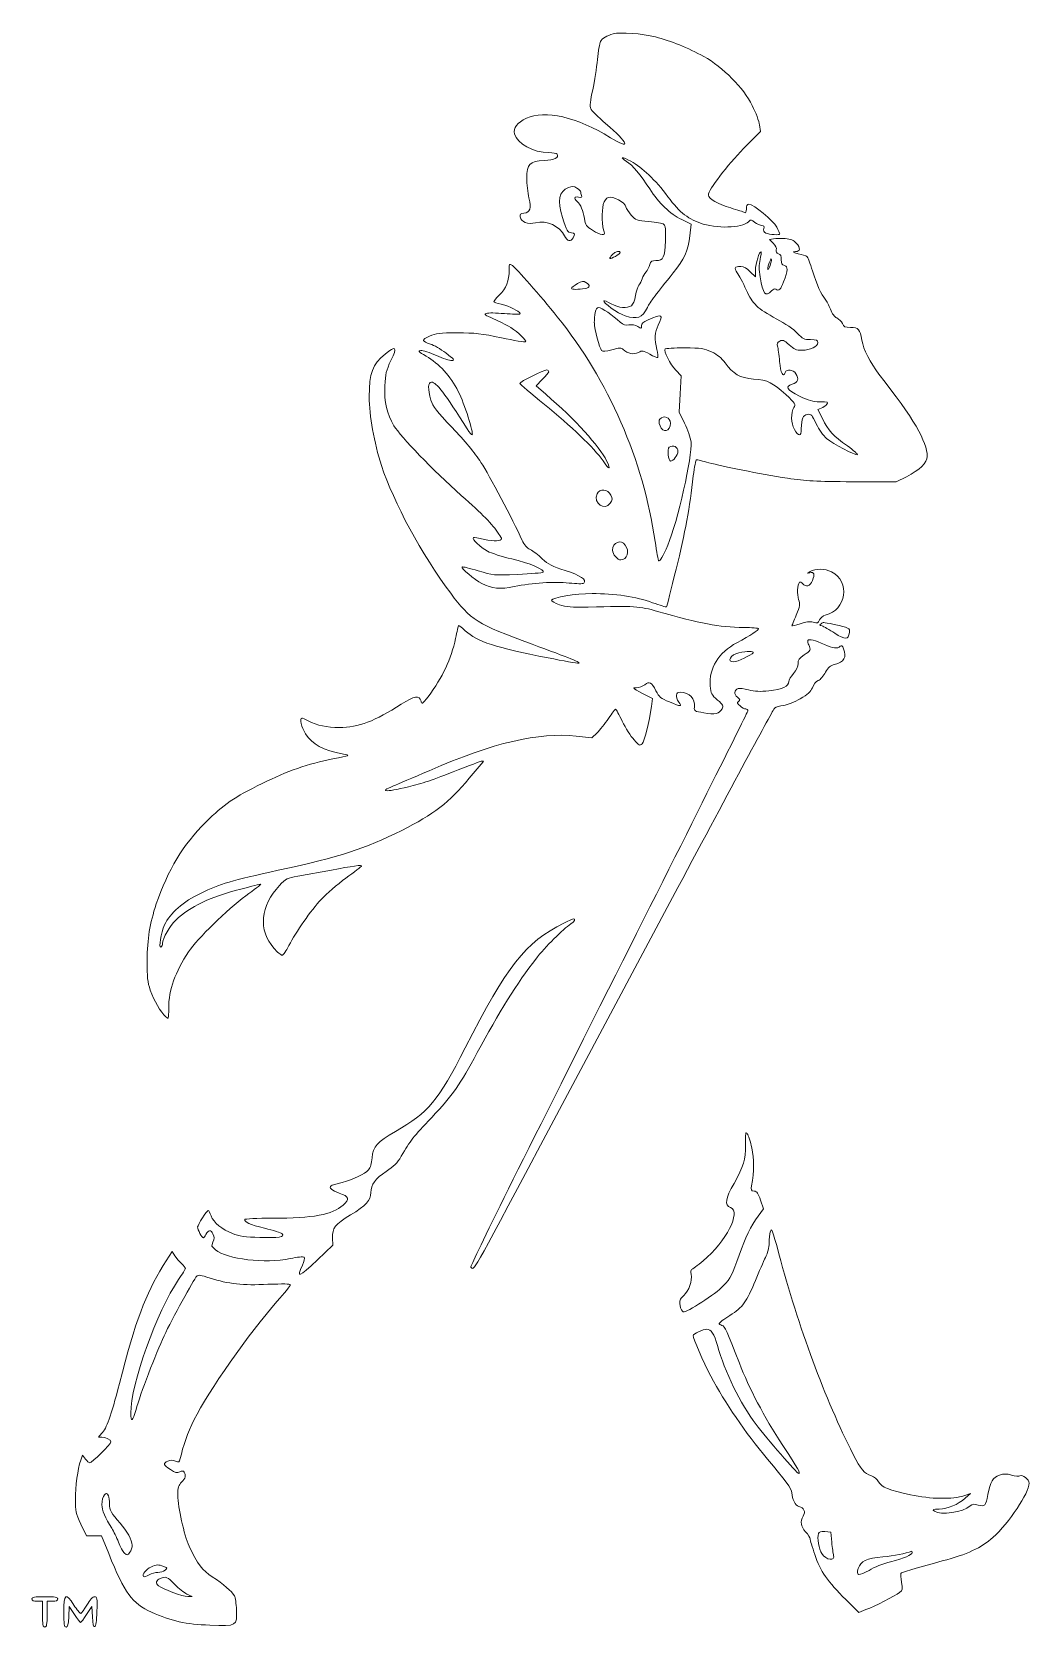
# Model space of a CAD drawing. Header units: millimetres. Extents: x -1 to 613, y -451 to 0.
# Drawn here: x 203.8 to 388.9, y -296.3 to -0.2 of the extents above; entities that cross this region are included whole.
import ezdxf

# ---------------------------------------------------------------- set-up
doc = ezdxf.new("R2010")
doc.units = ezdxf.units.MM
doc.layers.get('0').update_dxf_attribs({"color": 178, "lineweight": 15, "true_color": 0x000000})

msp = doc.modelspace()

# ---------------------------------------------------------------- linework, layer by layer
for p, q in [((339.03, -18.63), (338.86, -17.44)), ((335.9, -21.82), (339.03, -18.63)), ((326.14, -35.87), (324.41, -35.02)), ((325.91, -38.02), (326.14, -35.87)), ((341.46, -38.58), (340.7, -38.69)), ((340.7, -38.69), (341.4, -39.4)), ((338.1, -44.42), (338.1, -45.66)), ((338.1, -45.66), (337.14, -44.7)), ((298.53, -64.71), (297.38, -65.87)), ((323.34, -62.99), (324.33, -64.01)), ((324.33, -64.01), (324.13, -67.39)), ((297.38, -65.87), (299.18, -67.45)), ((324.13, -67.39), (323.93, -70.78)), ((323.93, -70.78), (324.95, -72.84)), ((350.32, -70.02), (349.67, -70.27)), ((349.67, -70.27), (350.52, -71.94)), ((364.21, -83.68), (366.13, -82.75)), ((356.16, -83.68), (364.21, -83.68)), ((318.97, -123.92), (317.02, -122.94)), ((318.77, -125.39), (318.97, -123.92)), ((304.83, -130.92), (307.74, -131.23)), ((307.74, -131.23), (308.69, -130.33)), ((284.96, -138.74), (287.53, -135.69)), ((259.36, -155.79), (253.15, -156.92)), ((298.22, -206.87), (323.71, -159.03)), ((338.58, -220.02), (339.57, -218.67)), ((339.57, -218.67), (339.03, -217.06)), ((259.64, -225.44), (259.59, -224.06)), ((229.79, -226.57), (228.15, -229.22)), ((230.29, -227.39), (229.79, -226.57)), ((256.77, -228.15), (259.64, -225.44)), ((216.69, -260.41), (216.1, -261.06)), ((216.1, -261.06), (216.72, -261.06)), ((213.13, -264.41), (212.82, -265.35)), ((213.7, -265.15), (213.13, -264.41)), ((378.04, -271.5), (376.77, -271.95)), ((377.05, -272.37), (378.04, -271.5)), ((212.85, -277.2), (213.9, -279.4)), ((213.9, -279.4), (215.28, -279.4)), ((215.28, -279.4), (216.66, -279.4)), ((216.66, -279.4), (218.02, -282.7)), ((351, -278.61), (352.07, -278.69)), ((352.07, -278.69), (352.27, -280.59)), ((232.55, -290.21), (233.54, -290.63)), ((204.75, -291.54), (205.74, -291.54)), ((205.74, -291.54), (205.74, -293.93)), ((206.59, -293.93), (206.59, -291.54)), ((206.59, -291.54), (207.57, -291.54)), ((210.59, -294.41), (210.68, -292.52)), ((210.68, -292.52), (211.67, -293.99)), ((213.92, -293.99), (214.91, -292.52)), ((214.91, -292.52), (215, -294.44)), ((233.54, -290.63), (232.69, -290.66)), ((354.87, -291.23), (357.27, -293.6)), ((357.27, -293.6), (358.62, -293.09))]:
    msp.add_line(p, q)
for centre, radius, start, end in [((320.65, -47.16), 3.76, 139.7917, 162.0991), ((321.67, -54.38), 13.49, 170.8613, 179.0538), ((278.66, -79.28), 27.99, 59.9933, 67.283)]:
    msp.add_arc(centre, radius, start, end)
for points in [[(309.32, -1.98), (309.17, -2.26), (308.92, -3.75), (308.75, -5.28)], [(311.71, -0.54), (310.47, -0.85), (309.65, -1.35), (309.32, -1.98)], [(319.53, -1.1), (317.1, -0.48), (313.01, -0.17), (311.71, -0.54)], [(328.51, -4.74), (325.57, -3.13), (322.41, -1.83), (319.53, -1.1)], [(308.75, -5.28), (308.61, -6.8), (308.19, -9.34), (307.88, -10.95)], [(337.51, -13.86), (335.9, -10.58), (332.06, -6.69), (328.51, -4.74)], [(307.88, -10.95), (307.45, -12.87), (307.34, -14.03), (307.51, -14.42)], [(311.21, -19.81), (304.94, -15.97), (299.01, -14.59), (295.57, -16.2)], [(307.51, -14.42), (307.65, -14.73), (308.89, -15.97), (310.28, -17.16)], [(338.86, -17.44), (338.78, -16.79), (338.16, -15.18), (337.51, -13.86)], [(295.57, -16.2), (293.85, -17.02), (293.09, -18.01), (293.37, -19.11)], [(310.28, -17.16), (314.62, -20.91), (315.04, -22.15), (311.21, -19.81)], [(293.37, -19.11), (293.82, -20.91), (296.87, -22.58), (299.75, -22.58)], [(301.27, -22.86), (301.67, -23.51), (300.79, -23.93), (298.87, -24.05)], [(299.75, -22.58), (300.48, -22.58), (301.19, -22.72), (301.27, -22.86)], [(314.17, -24.21), (312.7, -23.31), (313.35, -23.28), (314.99, -24.19)], [(329.35, -30.45), (329.35, -29.55), (332.91, -24.86), (335.9, -21.82)], [(298.87, -24.05), (296.14, -24.19), (295.63, -24.72), (295.63, -27.32)], [(318.46, -29.32), (316.74, -26.61), (315.33, -24.95), (314.17, -24.21)], [(314.99, -24.19), (317.08, -25.32), (319.5, -27.63), (321.85, -30.76)], [(295.63, -27.32), (295.63, -28.36), (295.83, -30), (296.05, -30.99)], [(302.26, -34.6), (301.24, -31.44), (301.58, -29.83), (303.39, -29.07)], [(303.39, -29.07), (304.09, -28.79), (304.35, -28.79), (304.94, -29.18)], [(304.94, -29.18), (305.34, -29.44), (305.65, -29.75), (305.65, -29.89)], [(324.41, -35.02), (322.21, -33.92), (320.15, -31.98), (318.46, -29.32)], [(296.05, -30.99), (296.5, -33.02), (296.31, -33.67), (295.09, -33.81)], [(305.25, -30.85), (304.43, -30.68), (304.29, -31.07), (304.97, -31.64)], [(304.97, -31.64), (305.65, -32.2), (306.13, -33.33), (306.35, -34.83)], [(305.82, -30.56), (305.93, -30.88), (305.79, -30.93), (305.25, -30.85)], [(305.65, -29.89), (305.65, -30.03), (305.73, -30.34), (305.82, -30.56)], [(309.99, -37.31), (309.63, -36.49), (309.54, -33.44), (309.85, -32.23)], [(309.85, -32.23), (310.08, -31.5), (310.39, -31.02), (310.75, -30.9)], [(310.75, -30.9), (311.57, -30.62), (313.94, -31.86), (314.06, -32.62)], [(321.85, -30.76), (324.1, -33.81), (325.66, -35), (328.42, -35.84)], [(333.53, -32.85), (331.13, -32.17), (329.35, -31.16), (329.35, -30.45)], [(336.89, -32.17), (336.55, -32.17), (336.41, -32.43), (336.41, -33.05)], [(342.05, -36.41), (341.43, -35.22), (337.74, -32.17), (336.89, -32.17)], [(295.09, -33.81), (294.5, -33.89), (294.33, -34.04), (294.41, -34.52)], [(294.41, -34.52), (294.56, -35.48), (295.85, -35.96), (297.29, -35.59)], [(297.29, -35.59), (299.3, -35.11), (301.81, -36.24), (302.66, -38.02)], [(303.93, -37.48), (303.19, -37.37), (303.05, -37.14), (302.26, -34.6)], [(306.35, -34.83), (306.55, -36.04), (306.69, -36.27), (307.85, -37)], [(314.06, -32.62), (314.11, -32.96), (314.54, -33.67), (315.04, -34.21)], [(315.04, -34.21), (315.89, -35.14), (316.06, -35.19), (318.32, -35.36)], [(318.32, -35.36), (319.62, -35.48), (320.86, -35.7), (321.08, -35.9)], [(328.42, -35.84), (331.55, -36.8), (336.24, -36.46), (337, -35.22)], [(336.07, -33.7), (335.9, -33.58), (334.74, -33.22), (333.53, -32.85)], [(336.41, -33.05), (336.41, -33.64), (336.3, -33.84), (336.07, -33.7)], [(337, -35.22), (337.14, -35.02), (337.45, -35.11), (337.96, -35.53)], [(337.96, -35.53), (338.38, -35.84), (338.98, -36.12), (339.29, -36.12)], [(302.66, -38.02), (303.16, -39.06), (303.78, -39.2), (304.24, -38.41)], [(304.24, -38.41), (304.63, -37.65), (304.6, -37.59), (303.93, -37.48)], [(307.85, -37), (309.34, -37.96), (310.36, -38.1), (309.99, -37.31)], [(321.08, -35.9), (321.42, -36.18), (321.48, -36.8), (321.39, -38.97)], [(322.83, -44.93), (324.84, -42.45), (325.63, -40.67), (325.91, -38.02)], [(339.29, -36.12), (339.71, -36.12), (339.8, -36.27), (339.65, -36.66)], [(339.65, -36.66), (339.54, -37.06), (339.65, -37.31), (340.05, -37.51)], [(340.05, -37.51), (340.61, -37.82), (342.62, -37.93), (342.62, -37.68)], [(343.61, -38.55), (342.84, -38.5), (341.86, -38.5), (341.46, -38.58)], [(342.62, -37.68), (342.62, -37.59), (342.36, -37), (342.05, -36.41)], [(311.09, -42.22), (311.26, -42.39), (312.98, -41.4), (312.98, -41.12)], [(312.98, -41.12), (312.98, -40.7), (312.11, -40.95), (311.55, -41.51)], [(321.39, -38.97), (321.28, -42.05), (321, -42.62), (319.62, -42.62)], [(339.15, -41.01), (338.86, -40.75), (338.1, -43.29), (338.1, -44.42)], [(338.95, -42.45), (339.12, -41.71), (339.2, -41.09), (339.15, -41.01)], [(341.4, -39.4), (341.86, -39.85), (342.05, -40.3), (341.97, -40.64)], [(341.97, -40.64), (341.88, -41.01), (342, -41.23), (342.36, -41.35)], [(342.36, -41.35), (342.76, -41.49), (342.9, -41.8), (342.9, -42.47)], [(345.67, -39.37), (345.16, -38.81), (344.71, -38.64), (343.61, -38.55)], [(346.03, -41.35), (345.02, -41.06), (344.9, -40.98), (345.52, -40.95)], [(345.52, -40.95), (346.46, -40.92), (346.51, -40.36), (345.67, -39.37)], [(347.64, -41.85), (347.47, -41.77), (346.77, -41.54), (346.03, -41.35)], [(292.38, -44.37), (292.38, -46.43), (291.85, -47.75), (290.52, -49.05)], [(292.97, -43.55), (292.41, -43.15), (292.38, -43.18), (292.38, -44.37)], [(301.3, -53.06), (298.17, -49.13), (293.71, -44.08), (292.97, -43.55)], [(311.55, -41.51), (311.23, -41.83), (311.01, -42.16), (311.09, -42.22)], [(318.49, -43.38), (318.4, -43.83), (318.06, -44.42), (317.78, -44.73)], [(319.62, -42.62), (318.85, -42.62), (318.66, -42.73), (318.49, -43.38)], [(335.36, -43.74), (334.21, -43.74), (334.07, -43.97), (334.72, -44.87)], [(337.14, -44.7), (336.49, -44.05), (335.93, -43.74), (335.36, -43.74)], [(338.95, -45.66), (338.75, -44.34), (338.75, -43.38), (338.95, -42.45)], [(340.64, -43.07), (340.33, -43.83), (340.28, -44.51), (340.5, -44.25)], [(340.5, -44.25), (340.73, -44.03), (341.21, -42.33), (341.04, -42.33)], [(341.04, -42.33), (340.98, -42.33), (340.78, -42.67), (340.64, -43.07)], [(342.9, -42.47), (342.9, -43.18), (343.04, -43.43), (343.49, -43.55)], [(343.49, -43.55), (344.17, -43.74), (344.14, -44.37), (343.32, -46.57)], [(348.69, -44.51), (348.26, -43.15), (347.78, -41.97), (347.64, -41.85)], [(305.03, -46.91), (304.43, -47.24), (303.95, -47.64), (303.95, -47.75)], [(306.61, -46.68), (306.15, -46.37), (305.9, -46.4), (305.03, -46.91)], [(306.47, -47.81), (307.42, -47.61), (307.48, -47.24), (306.61, -46.68)], [(316.46, -47.16), (316.26, -47.41), (315.95, -48.29), (315.83, -49.11)], [(317.08, -46), (316.96, -46.4), (316.68, -46.91), (316.46, -47.16)], [(318.04, -51.31), (318.49, -50.4), (319.76, -48.71), (322.83, -44.93)], [(334.72, -44.87), (335.03, -45.32), (335.79, -46.74), (336.38, -48.03)], [(341.07, -48.26), (339.96, -49.47), (339.49, -48.85), (338.95, -45.66)], [(343.32, -46.57), (342.82, -47.95), (342.39, -48.37), (341.88, -47.95)], [(351.06, -49.81), (350.29, -48.91), (349.5, -47.16), (348.69, -44.51)], [(290.52, -49.05), (289.73, -49.78), (289.39, -50.29), (289.62, -50.35)], [(303.95, -47.75), (303.95, -48.03), (305.22, -48.03), (306.47, -47.81)], [(309.96, -50.07), (309.65, -50.38), (312.59, -52.47), (313.92, -52.89)], [(311.32, -50.66), (310.64, -50.26), (310.02, -49.98), (309.96, -50.07)], [(315.83, -49.11), (315.69, -50.04), (315.38, -50.77), (315.07, -51)], [(336.38, -48.03), (337.65, -50.8), (338.33, -51.45), (342.08, -53.48)], [(341.88, -47.95), (341.69, -47.78), (341.4, -47.89), (341.07, -48.26)], [(352.04, -51.67), (351.76, -50.97), (351.34, -50.12), (351.06, -49.81)], [(288.15, -52.44), (287.64, -52.63), (287.87, -52.78), (289.48, -53.45)], [(291.48, -52.47), (289.96, -52.32), (288.46, -52.32), (288.15, -52.44)], [(289.62, -50.35), (289.81, -50.43), (290.69, -50.69), (291.56, -50.91)], [(294.36, -52.58), (294.27, -52.63), (292.97, -52.58), (291.48, -52.47)], [(291.56, -50.91), (293.06, -51.34), (294.67, -52.3), (294.36, -52.58)], [(319.48, -94.77), (317.25, -79.59), (310.84, -64.88), (301.3, -53.06)], [(309.03, -51.36), (308.69, -51.36), (308.47, -51.65), (308.36, -52.24)], [(313.01, -54.07), (311.57, -52.78), (309.54, -51.36), (309.03, -51.36)], [(315.07, -51), (314.28, -51.56), (312.67, -51.42), (311.32, -50.66)], [(313.92, -52.89), (316.2, -53.59), (317.02, -53.28), (318.04, -51.31)], [(320.04, -54.61), (321.06, -52.61), (320.83, -52.47), (318.15, -53.65)], [(353.2, -53.28), (352.75, -53.09), (352.33, -52.49), (352.04, -51.67)], [(354.25, -54.33), (354.05, -53.93), (353.6, -53.48), (353.2, -53.28)], [(282.79, -56.02), (279.4, -56.02), (278.81, -56.11), (277.59, -56.67)], [(290.94, -56.95), (287.27, -56.19), (286, -56.05), (282.79, -56.02)], [(292.66, -55.03), (294.1, -55.96), (295.68, -57.49), (295.43, -57.71)], [(308.19, -54.16), (308.19, -55.37), (309.12, -58.9), (309.54, -59.32)], [(314.62, -54.58), (313.92, -54.72), (313.58, -54.61), (313.01, -54.07)], [(316.23, -54.86), (315.75, -54.55), (315.24, -54.47), (314.62, -54.58)], [(316.94, -54.75), (316.94, -55.32), (316.91, -55.32), (316.23, -54.86)], [(318.15, -53.65), (317.27, -54.02), (316.94, -54.33), (316.94, -54.75)], [(319.79, -59.15), (319.33, -57.29), (319.39, -55.85), (320.04, -54.61)], [(342.08, -53.48), (343.55, -54.27), (345.21, -55.43), (345.84, -56.08)], [(345.84, -56.08), (346.88, -57.18), (347.11, -57.29), (348.32, -57.29)], [(355.74, -55.03), (354.75, -55.03), (354.5, -54.92), (354.25, -54.33)], [(357.86, -57.43), (357.52, -55.37), (357.21, -55.03), (355.74, -55.03)], [(270.43, -61.16), (271.64, -58.65), (271.36, -58.34), (269.35, -59.97)], [(277.59, -56.67), (276.07, -57.35), (276.1, -57.6), (277.76, -58.14)], [(277.76, -58.14), (278.36, -58.31), (279.63, -59.04), (280.59, -59.77)], [(295.43, -57.71), (295.35, -57.83), (293.31, -57.46), (290.94, -56.95)], [(309.54, -59.32), (309.77, -59.55), (310.33, -59.49), (311.46, -59.18)], [(311.46, -59.18), (312.87, -58.79), (313.15, -58.76), (313.52, -59.13)], [(313.52, -59.13), (314.42, -59.92), (315.5, -60.14), (316.37, -59.69)], [(319.96, -60.59), (320.04, -60.48), (319.96, -59.86), (319.79, -59.15)], [(321.31, -59.04), (320.97, -59.35), (322.3, -61.92), (323.34, -62.99)], [(324.92, -58.84), (323.03, -58.84), (321.42, -58.93), (321.31, -59.04)], [(329.95, -59.58), (328.51, -58.9), (328.06, -58.84), (324.92, -58.84)], [(342.62, -57.57), (342.14, -57.83), (342.05, -58.05), (342.19, -58.5)], [(342.19, -58.5), (342.31, -58.84), (342.48, -60.14), (342.59, -61.36)], [(344.34, -58.25), (343.35, -57.38), (343.13, -57.29), (342.62, -57.57)], [(346.74, -59.27), (345.64, -59.27), (345.27, -59.1), (344.34, -58.25)], [(349.67, -57.86), (349.67, -58.62), (348.29, -59.27), (346.74, -59.27)], [(348.32, -57.29), (349.48, -57.29), (349.67, -57.38), (349.67, -57.86)], [(361.02, -63.7), (359.41, -61.61), (358.14, -59.1), (357.86, -57.43)], [(269.35, -59.97), (266.98, -61.92), (266.39, -63.5), (266.39, -67.9)], [(269.3, -65.9), (269.38, -63.67), (269.52, -63.05), (270.43, -61.16)], [(275.99, -59.32), (275.39, -59.41), (275.53, -59.55), (276.97, -60.37)], [(278.86, -60.25), (277.62, -59.66), (276.35, -59.27), (275.99, -59.32)], [(276.97, -60.37), (279.37, -61.78), (281.43, -64.04), (282.93, -66.91)], [(281.71, -61.19), (281.35, -61.24), (280.08, -60.82), (278.86, -60.25)], [(280.59, -59.77), (282.14, -60.93), (282.28, -61.1), (281.71, -61.19)], [(316.37, -59.69), (317.1, -59.29), (317.25, -59.32), (318.49, -60)], [(318.49, -60), (319.19, -60.42), (319.87, -60.68), (319.96, -60.59)], [(332.46, -61.61), (331.81, -60.71), (331.05, -60.11), (329.95, -59.58)], [(337.76, -64.63), (335.2, -64.4), (333.95, -63.7), (332.46, -61.61)], [(342.59, -61.36), (342.76, -63.53), (343.24, -64.43), (343.63, -63.39)], [(294.36, -65.42), (294.36, -65.14), (298.79, -62.94), (299.35, -62.94)], [(299.72, -63.25), (299.72, -63.42), (299.18, -64.06), (298.53, -64.71)], [(299.35, -62.94), (299.55, -62.94), (299.72, -63.08), (299.72, -63.25)], [(343.72, -67.51), (341.26, -65.25), (340.47, -64.85), (337.76, -64.63)], [(343.63, -63.39), (343.89, -62.68), (345.07, -62.85), (345.61, -63.64)], [(345.61, -63.64), (346.23, -64.6), (346, -65.28), (344.93, -65.59)], [(369.99, -78.99), (369.99, -76.26), (367.43, -71.88), (361.02, -63.7)], [(266.39, -67.9), (266.39, -71.4), (267.29, -76.45), (268.68, -80.69)], [(270.99, -73.29), (269.64, -71.06), (269.16, -68.95), (269.3, -65.9)], [(277.96, -65.19), (277.28, -65.19), (277.23, -66.44), (277.85, -68.52)], [(284.59, -73.89), (280.44, -67.31), (278.84, -65.19), (277.96, -65.19)], [(282.93, -66.91), (284.08, -69.17), (285.83, -74.65), (285.5, -74.99)], [(298.96, -69.37), (296.42, -67.34), (294.36, -65.56), (294.36, -65.42)], [(299.18, -67.45), (304.66, -72.16), (309.12, -77.07), (310.47, -79.81)], [(344.93, -65.59), (343.52, -65.98), (343.92, -66.6), (346.29, -67.79)], [(345.24, -69.91), (345.64, -69.31), (345.55, -69.2), (343.72, -67.51)], [(346.29, -67.79), (347.98, -68.64), (348.71, -68.83), (350.07, -68.86)], [(277.85, -68.52), (278.24, -69.79), (278.81, -70.53), (281.83, -73.69)], [(309.8, -79.81), (308.13, -77.41), (303.81, -73.26), (298.96, -69.37)], [(345.33, -73.97), (344.68, -72.87), (344.65, -70.81), (345.24, -69.91)], [(350.07, -68.86), (351.54, -68.86), (351.68, -68.92), (351.34, -69.31)], [(351.34, -69.31), (351.14, -69.57), (350.66, -69.88), (350.32, -70.02)], [(283.49, -86.22), (278.21, -81.56), (272.26, -75.38), (270.99, -73.29)], [(281.83, -73.69), (284.03, -75.97), (286.03, -78.4), (287.13, -80.09)], [(285.5, -74.99), (285.44, -75.07), (285.02, -74.56), (284.59, -73.89)], [(320.35, -72.05), (320.12, -72.33), (320.15, -72.67), (320.38, -73.32)], [(322.3, -72.79), (322.3, -71.74), (321.03, -71.26), (320.35, -72.05)], [(320.38, -73.32), (320.91, -74.73), (322.3, -74.37), (322.3, -72.79)], [(324.95, -72.84), (325.52, -74), (326.05, -75.55), (326.14, -76.34)], [(346.6, -73.89), (346.57, -75.33), (346.15, -75.35), (345.33, -73.97)], [(347.78, -71.18), (346.91, -71.26), (346.65, -71.91), (346.6, -73.89)], [(349.39, -72.93), (348.6, -71.26), (348.46, -71.09), (347.78, -71.18)], [(351.31, -75.64), (350.69, -75.13), (349.93, -74.03), (349.39, -72.93)], [(350.52, -71.94), (351.62, -74.17), (352.58, -75.21), (355.18, -77.05)], [(326.14, -76.34), (326.42, -78.82), (323.62, -91.24), (321.82, -95.48)], [(323.71, -78.06), (323.71, -77.19), (322.86, -76.79), (322.07, -77.27)], [(357.04, -78.68), (356.62, -78.82), (352.52, -76.65), (351.31, -75.64)], [(310.47, -79.81), (311.32, -81.53), (311.01, -81.53), (309.8, -79.81)], [(322.07, -77.27), (321.68, -77.55), (321.9, -79.87), (322.33, -79.87)], [(322.33, -79.87), (322.83, -79.87), (323.71, -78.71), (323.71, -78.06)], [(326.56, -82.61), (326.76, -80.94), (327.01, -79.59), (327.15, -79.59)], [(327.15, -79.59), (327.29, -79.59), (328.31, -79.84), (329.44, -80.15)], [(355.18, -77.05), (356.33, -77.89), (357.18, -78.63), (357.04, -78.68)], [(366.13, -82.75), (368.55, -81.53), (369.99, -80.15), (369.99, -78.99)], [(268.68, -80.69), (270.91, -87.52), (276.15, -97.23), (281.52, -104.39)], [(287.13, -80.09), (288.69, -82.47), (293.03, -90.71), (294.78, -94.57)], [(323.37, -99.91), (325.06, -93.05), (325.91, -88.48), (326.56, -82.61)], [(329.44, -80.15), (332.03, -80.88), (338.78, -82.21), (344.03, -83.03)], [(308.69, -85.94), (309.17, -84.89), (310.7, -85.01), (311.23, -86.16)], [(344.03, -83.03), (347.56, -83.57), (349.25, -83.65), (356.16, -83.68)], [(290.46, -93.39), (289.22, -91.52), (287.44, -89.72), (283.49, -86.22)], [(311.15, -87.66), (310.13, -89.21), (307.93, -87.66), (308.69, -85.94)], [(311.23, -86.16), (311.57, -86.84), (311.55, -87.07), (311.15, -87.66)], [(288.35, -96.58), (287.05, -95.87), (285.44, -94.35), (285.72, -94.06)], [(285.72, -94.06), (285.78, -93.98), (286.71, -94.12), (287.78, -94.38)], [(287.78, -94.38), (289.56, -94.77), (290.97, -94.74), (290.97, -94.29)], [(290.97, -94.29), (290.97, -94.21), (290.75, -93.78), (290.46, -93.39)], [(294.78, -94.57), (295.15, -95.39), (295.66, -95.98), (296.28, -96.27)], [(311.57, -96.41), (311.57, -94.94), (313.15, -94.32), (313.94, -95.45)], [(320.1, -98.38), (320.04, -98.3), (319.76, -96.69), (319.48, -94.77)], [(292.86, -98.02), (291.11, -97.62), (289.08, -96.97), (288.35, -96.58)], [(296.28, -96.27), (296.78, -96.52), (297.8, -97.31), (298.53, -97.99)], [(313.1, -98.21), (312.48, -98.21), (311.57, -97.14), (311.57, -96.41)], [(313.94, -95.45), (314.76, -96.58), (314.25, -98.21), (313.1, -98.21)], [(321.82, -95.48), (320.94, -97.48), (320.32, -98.58), (320.1, -98.38)], [(287.3, -102.59), (285.89, -101.85), (283.41, -99.77), (283.63, -99.51)], [(283.63, -99.51), (283.72, -99.43), (285.07, -99.74), (286.6, -100.22)], [(286.6, -100.22), (289.39, -101.06), (289.45, -101.09), (293.93, -100.89)], [(298.7, -100.47), (299.13, -100.05), (296.11, -98.78), (292.86, -98.02)], [(293.93, -100.89), (296.42, -100.78), (298.56, -100.61), (298.7, -100.47)], [(298.53, -97.99), (299.66, -99.06), (300.37, -99.4), (302.77, -100.16)], [(302.77, -100.16), (305.56, -101.04), (306.86, -101.91), (306.24, -102.53)], [(321.56, -106.93), (321.65, -106.88), (322.44, -103.72), (323.37, -99.91)], [(348.26, -100.36), (347.64, -100.73), (347.64, -100.75), (348.18, -100.61)], [(348.18, -100.61), (349.02, -100.39), (349.17, -100.81), (348.69, -102)], [(352.21, -100.41), (351, -99.79), (349.22, -99.77), (348.26, -100.36)], [(351.06, -108.46), (355.01, -107.55), (355.77, -102.19), (352.21, -100.41)], [(293.31, -103.15), (290.75, -103.69), (289.16, -103.55), (287.3, -102.59)], [(303.5, -102.5), (300.68, -102.19), (296.73, -102.45), (293.31, -103.15)], [(306.24, -102.53), (306.1, -102.67), (304.88, -102.64), (303.5, -102.5)], [(346.29, -102.36), (345.86, -102.81), (345.78, -104.59), (346.12, -105.55)], [(346.85, -102.59), (346.65, -102.33), (346.4, -102.25), (346.29, -102.36)], [(348.69, -102), (348.23, -103.1), (347.47, -103.32), (346.85, -102.59)], [(281.52, -104.39), (285.21, -109.36), (286.34, -110.07), (296.62, -113.85)], [(301.7, -106.51), (300.85, -106.23), (300.2, -105.83), (300.23, -105.69)], [(300.23, -105.69), (300.43, -105.16), (304.63, -104.45), (307.76, -104.45)], [(307.06, -106.96), (303.87, -107.02), (302.99, -106.96), (301.7, -106.51)], [(307.76, -104.45), (311.91, -104.42), (315.98, -105.04), (319, -106.14)], [(319, -106.14), (320.35, -106.62), (321.51, -106.99), (321.56, -106.93)], [(346.12, -105.55), (346.43, -106.45), (346.37, -106.74), (345.67, -108.43)], [(319.9, -107.75), (316.57, -106.79), (315.67, -106.74), (307.06, -106.96)], [(335.93, -110.74), (331.22, -110.66), (328, -110.07), (319.9, -107.75)], [(345.67, -108.43), (345.24, -109.47), (344.88, -110.38), (344.88, -110.46)], [(348.8, -109.78), (349.62, -110.01), (349.73, -109.95), (350.01, -109.33)], [(350.01, -109.33), (350.18, -108.97), (350.66, -108.57), (351.06, -108.46)], [(282.96, -110.38), (282.93, -110.43), (282.67, -111.53), (282.42, -112.78)], [(284.23, -111.34), (283.58, -110.74), (283.01, -110.32), (282.96, -110.38)], [(299.64, -116.39), (289.76, -114.47), (286.51, -113.4), (284.23, -111.34)], [(334.66, -113.57), (337.2, -112.18), (338.67, -111.22), (338.67, -110.97)], [(338.67, -110.97), (338.67, -110.86), (337.42, -110.74), (335.93, -110.74)], [(344.88, -110.46), (344.88, -110.52), (345.55, -110.35), (346.4, -110.07)], [(346.4, -110.07), (347.53, -109.64), (348.12, -109.59), (348.8, -109.78)], [(350.27, -110.04), (349.96, -110.24), (350.01, -110.32), (350.46, -110.46)], [(352.69, -110.18), (350.44, -109.73), (350.75, -109.73), (350.27, -110.04)], [(350.46, -110.46), (350.77, -110.57), (351.82, -111.17), (352.81, -111.79)], [(355.54, -111.7), (355.66, -110.89), (355.46, -110.77), (352.69, -110.18)], [(352.81, -111.79), (354.75, -113.06), (355.37, -113.03), (355.54, -111.7)], [(282.42, -112.78), (281.6, -116.61), (280.05, -119.94), (277.31, -123.59)], [(296.62, -113.85), (303.59, -116.39), (305.96, -117.38), (305.28, -117.4)], [(329.69, -121.58), (329.44, -118.31), (331.22, -115.43), (334.66, -113.57)], [(335.03, -115.43), (333.45, -115.8), (332.71, -117.12), (334.09, -117.12)], [(334.09, -117.12), (334.72, -117.12), (337.42, -115.85), (337.65, -115.46)], [(337.65, -115.46), (337.88, -115.09), (336.52, -115.09), (335.03, -115.43)], [(347.98, -113.99), (348.43, -114.86), (348.35, -115.09), (347.13, -115.85)], [(347.84, -113.17), (347.75, -113.31), (347.81, -113.68), (347.98, -113.99)], [(350.94, -113.93), (349.14, -113.09), (348.06, -112.8), (347.84, -113.17)], [(353.85, -114.24), (353.34, -114.75), (352.52, -114.64), (350.94, -113.93)], [(352.78, -117.6), (354.61, -117.15), (355.06, -116.3), (354.47, -114.7)], [(354.47, -114.7), (354.25, -114.1), (354.08, -114.02), (353.85, -114.24)], [(305.28, -117.4), (305, -117.4), (302.46, -116.95), (299.64, -116.39)], [(346, -117.43), (346, -118.03), (345.72, -118.65), (345.16, -119.3)], [(347.13, -115.85), (346.2, -116.44), (346, -116.73), (346, -117.43)], [(351.11, -119.07), (351.62, -118.14), (352.02, -117.8), (352.78, -117.6)], [(315.98, -121.92), (316.46, -121.92), (317.16, -121.69), (317.53, -121.38)], [(317.53, -121.38), (318.43, -120.71), (318.8, -120.88), (319.62, -122.48)], [(344.31, -120.79), (344.31, -121.67), (343.07, -122.26), (340.61, -122.51)], [(345.16, -119.3), (344.71, -119.8), (344.31, -120.48), (344.31, -120.79)], [(348.66, -121.92), (348.88, -121.36), (349.36, -120.76), (349.76, -120.59)], [(349.76, -120.59), (350.15, -120.42), (350.75, -119.72), (351.11, -119.07)], [(276.01, -124.43), (275.73, -123.3), (274.77, -123.44), (272.34, -125)], [(277.31, -123.59), (276.24, -125), (276.15, -125.05), (276.01, -124.43)], [(317.02, -122.94), (315.3, -122.03), (315.19, -121.95), (315.98, -121.92)], [(319.62, -122.48), (320.24, -123.7), (320.49, -123.9), (322.16, -124.57)], [(323.88, -124.6), (323.17, -123.53), (323.29, -122.77), (324.13, -122.77)], [(324.13, -122.77), (325.88, -122.77), (326.95, -123.92), (326.76, -125.59)], [(331.05, -124.21), (329.95, -123.25), (329.83, -123.02), (329.69, -121.58)], [(331.89, -125.84), (332.2, -125.31), (332.12, -125.11), (331.05, -124.21)], [(334.88, -122.09), (334.15, -122.37), (334.07, -123.16), (334.74, -123.7)], [(334.74, -123.7), (335.28, -124.12), (335.34, -124.26), (334.97, -124.49)], [(336.83, -122.34), (335.99, -122.12), (335.11, -122), (334.88, -122.09)], [(340.61, -122.51), (338.95, -122.68), (337.96, -122.63), (336.83, -122.34)], [(343.32, -125.22), (344.03, -125.11), (345.41, -124.57), (346.43, -123.98)], [(346.43, -123.98), (347.81, -123.19), (348.35, -122.71), (348.66, -121.92)], [(272.34, -125), (267.46, -128.13), (264.41, -129.29), (260.86, -129.31)], [(310.81, -127.62), (311.46, -126.66), (312.05, -125.87), (312.14, -125.9)], [(336.69, -126.21), (336.69, -126.38), (325.06, -149.63), (310.84, -177.88)], [(312.14, -125.9), (312.22, -125.9), (312.79, -126.92), (313.38, -128.16)], [(317.05, -132.36), (317.5, -131.94), (318.4, -128.24), (318.77, -125.39)], [(322.16, -124.57), (324.41, -125.48), (324.44, -125.48), (323.88, -124.6)], [(323.71, -159.03), (333.36, -140.86), (341.43, -125.87), (341.66, -125.7)], [(326.76, -125.59), (326.67, -126.24), (326.79, -126.29), (328.51, -126.6)], [(328.51, -126.6), (330.54, -126.97), (331.41, -126.77), (331.89, -125.84)], [(334.97, -124.49), (334.63, -124.71), (334.69, -124.86), (335.25, -125.31)], [(335.25, -125.31), (335.62, -125.62), (336.07, -125.87), (336.3, -125.87)], [(336.3, -125.87), (336.52, -125.87), (336.69, -126.01), (336.69, -126.21)], [(341.66, -125.7), (341.88, -125.53), (342.62, -125.31), (343.32, -125.22)], [(253.86, -127.56), (253.41, -127.56), (253.83, -129.31), (254.54, -130.47)], [(255.07, -128.1), (254.51, -127.82), (253.94, -127.56), (253.86, -127.56)], [(260.86, -129.31), (258.49, -129.31), (256.74, -128.95), (255.07, -128.1)], [(277.54, -137.33), (289.48, -132.11), (297.83, -130.16), (304.83, -130.92)], [(308.69, -130.33), (309.2, -129.82), (310.16, -128.61), (310.81, -127.62)], [(313.38, -128.16), (314, -129.4), (314.96, -130.95), (315.55, -131.6)], [(254.54, -130.47), (255.83, -132.48), (257.75, -133.52), (261.62, -134.25)], [(315.55, -131.6), (316.51, -132.67), (316.65, -132.76), (317.05, -132.36)], [(259.64, -135.16), (255.1, -136.06), (251.12, -137.41), (246.52, -139.7)], [(261.62, -134.25), (262.89, -134.51), (262.89, -134.51), (259.64, -135.16)], [(287.53, -135.69), (287.81, -135.35), (287.08, -135.55), (285.02, -136.37)], [(270.91, -140.15), (271.61, -139.87), (274.57, -138.6), (277.54, -137.33)], [(272.43, -148.42), (278.36, -145.43), (281.21, -143.26), (284.96, -138.74)], [(285.02, -136.37), (278.89, -138.8), (277.14, -139.42), (274.57, -140.1)], [(246.52, -139.7), (241.24, -142.3), (239.44, -143.54), (236.05, -146.9)], [(274.57, -140.1), (269.78, -141.34), (267.77, -141.37), (270.91, -140.15)], [(236.05, -146.9), (231.82, -151.07), (229, -155.76), (226.85, -162.08)], [(249.48, -155.81), (261.22, -153.27), (265.46, -151.89), (272.43, -148.42)], [(235.18, -160.05), (238.65, -158.35), (240.85, -157.71), (249.48, -155.81)], [(253.15, -156.92), (251.15, -157.23), (250.95, -157.34), (249.71, -158.67)], [(264.98, -155.05), (265.29, -154.77), (263.09, -155.05), (259.36, -155.79)], [(262.02, -157.28), (263.6, -156.13), (264.92, -155.11), (264.98, -155.05)], [(242.54, -159.31), (236.7, -160.84), (233.23, -162.5), (230.46, -165.07)], [(246.27, -158.41), (246.24, -158.38), (244.55, -158.78), (242.54, -159.31)], [(243.47, -160.58), (245.05, -159.43), (246.3, -158.44), (246.27, -158.41)], [(249.71, -158.67), (246.18, -162.39), (245.76, -166.99), (248.67, -170.26)], [(257.5, -161.21), (258.43, -160.22), (260.46, -158.47), (262.02, -157.28)], [(226.85, -162.08), (225.64, -165.78), (225.19, -168.46), (225.16, -172.58)], [(228.4, -165.95), (229.39, -163.8), (231.87, -161.63), (235.18, -160.05)], [(232.86, -170.97), (234.5, -168.51), (240, -163.12), (243.47, -160.58)], [(251.49, -169.81), (252.76, -167.3), (255.55, -163.29), (257.5, -161.21)], [(230.46, -165.07), (229.39, -166.09), (228.04, -168.46), (228.04, -169.39)], [(302.51, -165.64), (295.37, -169.25), (291.93, -173.59), (284.2, -188.81)], [(297.32, -172.3), (299.04, -170.07), (302.4, -166.71), (303.81, -165.78)], [(304.32, -164.82), (304.18, -164.82), (303.39, -165.18), (302.51, -165.64)], [(303.81, -165.78), (304.49, -165.33), (304.74, -164.82), (304.32, -164.82)], [(227.73, -170.07), (227.25, -170.35), (227.73, -167.44), (228.4, -165.95)], [(228.04, -169.39), (228.04, -169.64), (227.89, -169.95), (227.73, -170.07)], [(229.16, -181.44), (229.16, -178.03), (230.35, -174.7), (232.86, -170.97)], [(248.67, -170.26), (249.29, -171), (249.99, -171.59), (250.22, -171.59)], [(250.22, -171.59), (250.42, -171.59), (251.01, -170.8), (251.49, -169.81)], [(225.16, -172.58), (225.13, -175.68), (225.24, -176.53), (225.75, -178.08)], [(286.46, -189.68), (290.35, -182.4), (293.96, -176.61), (297.32, -172.3)], [(225.75, -178.08), (226.43, -180), (227.67, -182.17), (228.6, -183.02)], [(310.84, -177.88), (293.43, -212.49), (285.07, -229.31), (285.27, -229.5)], [(228.6, -183.02), (229.16, -183.53), (229.16, -183.5), (229.16, -181.44)], [(284.2, -188.81), (279.15, -198.71), (277.42, -200.77), (271.27, -204.3)], [(277.99, -201.7), (281.94, -197.5), (283.27, -195.64), (286.46, -189.68)], [(271.27, -204.3), (267.89, -206.25), (267.07, -207.15), (266.93, -209.18)], [(272.32, -208.93), (274.04, -205.99), (274.55, -205.37), (277.99, -201.7)], [(336.58, -204.75), (336.27, -204.33), (336.21, -204.61), (336.24, -206.76)], [(285.27, -229.5), (285.89, -230.12), (285.13, -231.45), (298.22, -206.87)], [(336.24, -206.76), (336.24, -209.69), (335.96, -210.65), (334.12, -213.95)], [(337.42, -207.38), (337.17, -206.22), (336.78, -205.03), (336.58, -204.75)], [(266.93, -209.18), (266.84, -210.26), (266.62, -211.02), (266.25, -211.41)], [(269.55, -211.72), (270.93, -210.85), (271.61, -210.17), (272.32, -208.93)], [(337.37, -214.4), (337.85, -211.69), (337.88, -209.41), (337.42, -207.38)], [(266.25, -211.41), (265.51, -212.23), (263.57, -213.16), (261.34, -213.78)], [(266.7, -215.67), (266.7, -214.18), (267.49, -213.08), (269.55, -211.72)], [(259.31, -214.38), (258.8, -214.69), (259.53, -215.34), (260.83, -215.79)], [(261.34, -213.78), (260.32, -214.04), (259.42, -214.32), (259.31, -214.38)], [(260.83, -215.79), (262.66, -216.38), (262.83, -216.89), (261.54, -218.02)], [(262.89, -219.82), (265.77, -218.1), (266.7, -217.09), (266.7, -215.67)], [(334.12, -213.95), (332.51, -216.75), (332.32, -218.02), (333.45, -218.44)], [(337.85, -215.39), (337.28, -215.31), (337.23, -215.17), (337.37, -214.4)], [(339.03, -217.06), (338.64, -215.79), (338.38, -215.45), (337.85, -215.39)], [(236.5, -219), (236.25, -219), (234.53, -221.66), (234.53, -222.05)], [(237.04, -219.99), (236.84, -219.46), (236.62, -219), (236.5, -219)], [(261.54, -218.02), (259.5, -219.77), (256.03, -220.42), (248.44, -220.42)], [(333.45, -218.44), (335.51, -219.23), (332.68, -224.76), (328.37, -228.32)], [(234.53, -222.05), (234.53, -222.56), (235.35, -224.08), (235.6, -224.08)], [(241.02, -223.27), (239.04, -222.53), (237.49, -221.23), (237.04, -219.99)], [(248.44, -220.42), (245.59, -220.42), (243.28, -220.53), (243.28, -220.67)], [(243.28, -220.67), (243.28, -221.21), (244.15, -221.57), (246.97, -222.28)], [(259.59, -224.06), (259.5, -222.25), (260.04, -221.54), (262.89, -219.82)], [(335.08, -227.27), (336.24, -223.97), (337.23, -221.94), (338.58, -220.02)], [(342.45, -227.05), (341.23, -222.45), (341.09, -222.05), (340.84, -222.98)], [(235.6, -224.08), (235.71, -224.08), (235.94, -223.8), (236.08, -223.46)], [(236.08, -223.46), (236.5, -222.56), (237.01, -222.53), (237.38, -223.35)], [(237.38, -224.85), (237.04, -225.55), (237.09, -225.66), (237.83, -226.26)], [(237.38, -223.35), (237.66, -223.92), (237.63, -224.25), (237.38, -224.85)], [(246.1, -224), (243.42, -223.92), (242.2, -223.75), (241.02, -223.27)], [(250.19, -223.27), (250.81, -223.89), (249.57, -224.11), (246.1, -224)], [(246.97, -222.28), (248.58, -222.67), (250.02, -223.12), (250.19, -223.27)], [(340.64, -225.02), (340.64, -225.86), (340.39, -226.85), (339.96, -227.7)], [(340.84, -222.98), (340.73, -223.35), (340.64, -224.28), (340.64, -225.02)], [(231.54, -228.85), (231.11, -228.49), (230.55, -227.81), (230.29, -227.39)], [(237.83, -226.26), (240.03, -228.04), (247, -228.88), (251.74, -227.92)], [(251.74, -227.92), (253.01, -227.64), (254.17, -227.53), (254.31, -227.67)], [(254.31, -227.67), (254.42, -227.78), (254.28, -228.46), (254, -229.14)], [(332.12, -233), (333.53, -231.48), (333.84, -230.86), (335.08, -227.27)], [(339.96, -227.7), (339.6, -228.43), (338.75, -230.35), (338.1, -231.99)], [(356.19, -264.19), (351.11, -254.2), (346, -240.43), (342.45, -227.05)], [(228.15, -229.22), (224.82, -234.58), (223.01, -239.47), (220.02, -251.12)], [(231, -231.82), (231.7, -230.8), (232.27, -229.84), (232.27, -229.76)], [(232.27, -229.76), (232.27, -229.64), (231.93, -229.25), (231.54, -228.85)], [(236.84, -231.54), (235.09, -230.97), (234.64, -230.89), (234.36, -231.2)], [(254, -229.14), (252.87, -231.59), (253.27, -231.48), (256.77, -228.15)], [(326.14, -230.83), (326.39, -232.04), (325.77, -233.88), (324.78, -234.78)], [(326.25, -229.95), (326.11, -230.01), (326.05, -230.41), (326.14, -230.83)], [(328.37, -228.32), (327.35, -229.16), (326.39, -229.9), (326.25, -229.95)], [(222.11, -256.6), (222.11, -251.23), (226.96, -237.69), (231, -231.82)], [(234.36, -231.2), (233.79, -231.79), (229.76, -239.18), (228.32, -242.26)], [(247.59, -232.69), (242.91, -232.92), (240.23, -232.64), (236.84, -231.54)], [(251.74, -232.81), (251.74, -232.61), (250.33, -232.58), (247.59, -232.69)], [(249.32, -235.85), (250.64, -234.33), (251.74, -232.95), (251.74, -232.81)], [(324.7, -237.8), (325.26, -238.03), (330.79, -234.44), (332.12, -233)], [(338.1, -231.99), (336.49, -235.91), (335.73, -236.95), (333.36, -238.48)], [(233.91, -257.81), (236.39, -252.73), (244.09, -241.75), (249.32, -235.85)], [(324.78, -234.78), (324.02, -235.49), (323.93, -235.71), (324.1, -236.62)], [(324.1, -236.62), (324.22, -237.21), (324.47, -237.72), (324.7, -237.8)], [(333.36, -238.48), (332.26, -239.18), (331.36, -239.83), (331.36, -239.95)], [(228.32, -242.26), (226.79, -245.48), (223.83, -253.24), (223.1, -255.92)], [(329.04, -241.02), (328.39, -241.02), (326.53, -241.89), (326.53, -242.2)], [(326.53, -242.2), (326.53, -242.77), (328.42, -247.09), (329.83, -249.77)], [(331.05, -244.07), (330.45, -241.92), (329.86, -241.02), (329.04, -241.02)], [(331.36, -239.95), (331.33, -240.06), (331.58, -240.2), (331.87, -240.31)], [(331.87, -240.31), (332.43, -240.48), (332.85, -241.41), (335.11, -247.31)], [(338.22, -258.71), (335.31, -254.87), (332.37, -248.89), (331.05, -244.07)], [(335.11, -247.31), (336.95, -252.08), (339.6, -257.13), (343.18, -262.61)], [(220.02, -251.12), (218.38, -257.39), (217.68, -259.33), (216.69, -260.41)], [(329.83, -249.77), (332.43, -254.71), (336.15, -260.15), (340.36, -265.15)], [(223.1, -255.92), (222.48, -258.15), (222.11, -258.4), (222.11, -256.6)], [(231.31, -265.06), (231.79, -262.78), (232.66, -260.32), (233.91, -257.81)], [(346.15, -267.83), (345.86, -267.83), (340.13, -261.28), (338.22, -258.71)], [(218.44, -261.96), (218.44, -262.33), (214.88, -265.85), (214.52, -265.85)], [(216.72, -261.06), (217.51, -261.06), (218.44, -261.54), (218.44, -261.96)], [(343.18, -262.61), (346.06, -267.01), (346.51, -267.83), (346.15, -267.83)], [(212.82, -265.35), (212.26, -267.04), (211.84, -270.2), (211.84, -272.63)], [(214.52, -265.85), (214.38, -265.85), (214.01, -265.54), (213.7, -265.15)], [(229.47, -267.07), (228.12, -266.19), (228.06, -265.97), (229.02, -265.51)], [(229.02, -265.51), (229.56, -265.29), (229.9, -265.29), (230.43, -265.51)], [(230.43, -265.51), (231.08, -265.8), (231.14, -265.77), (231.31, -265.06)], [(340.36, -265.15), (343.52, -268.9), (344.88, -270.76), (344.88, -271.41)], [(359.64, -268.25), (358.28, -267.8), (357.69, -267.12), (356.19, -264.19)], [(231.2, -267.52), (230.72, -267.77), (230.41, -267.69), (229.47, -267.07)], [(230.86, -271.86), (230.86, -270.37), (230.97, -270), (231.56, -269.41)], [(232.01, -267.57), (231.85, -267.29), (231.65, -267.29), (231.2, -267.52)], [(231.56, -269.41), (232.3, -268.68), (232.41, -268.22), (232.01, -267.57)], [(360.93, -269.35), (360.71, -268.9), (360.12, -268.39), (359.64, -268.25)], [(366.89, -271.78), (362.94, -270.93), (361.5, -270.34), (360.93, -269.35)], [(383.43, -268.11), (382.21, -268.51), (381.68, -269.41), (381.25, -271.72)], [(385.66, -268.11), (384.7, -267.86), (384.22, -267.86), (383.43, -268.11)], [(387.21, -268.25), (387.01, -268.37), (386.33, -268.31), (385.66, -268.11)], [(388.9, -269.61), (388.9, -268.9), (387.69, -267.94), (387.21, -268.25)], [(216.75, -273.61), (216.75, -271.98), (217.57, -270.88), (217.99, -271.95)], [(217.99, -271.95), (218.07, -272.2), (218.16, -272.85), (218.16, -273.45)], [(232.97, -281.32), (232.01, -279.23), (230.86, -274.07), (230.86, -271.86)], [(344.88, -271.41), (344.88, -272.57), (345.5, -273.76), (346.17, -273.92)], [(376.77, -271.95), (374.88, -272.65), (370.53, -272.57), (366.89, -271.78)], [(372.22, -274.43), (373.83, -274.38), (375.67, -273.59), (377.05, -272.37)], [(381.25, -271.72), (380.86, -273.84), (380.66, -274.07), (379.45, -273.67)], [(382.19, -279.68), (385.18, -277.03), (388.9, -271.41), (388.9, -269.61)], [(211.84, -272.63), (211.81, -274.83), (211.89, -275.19), (212.85, -277.2)], [(218.61, -277.99), (217.37, -276.1), (216.75, -274.63), (216.75, -273.61)], [(218.16, -273.45), (218.16, -274.57), (218.52, -275.25), (220.16, -277.06)], [(346.17, -273.92), (347.13, -274.18), (347.44, -274.88), (346.96, -275.73)], [(371.32, -274.8), (370.9, -274.52), (371.04, -274.46), (372.22, -274.43)], [(377.95, -273.84), (376.68, -275), (372.42, -275.62), (371.32, -274.8)], [(379.45, -273.67), (378.63, -273.45), (378.38, -273.47), (377.95, -273.84)], [(219.85, -280.56), (219.51, -279.68), (218.95, -278.53), (218.61, -277.99)], [(220.16, -277.06), (221.4, -278.41), (222.39, -280.25), (222.39, -281.15)], [(346.96, -275.73), (346.37, -276.83), (346.48, -277.59), (347.42, -278.64)], [(220.95, -282.62), (220.67, -282.36), (220.16, -281.43), (219.85, -280.56)], [(222.39, -281.15), (222.39, -281.52), (222.19, -282.11), (221.94, -282.45)], [(237.26, -287.02), (235.43, -285.86), (234.47, -284.59), (232.97, -281.32)], [(347.42, -278.64), (347.9, -279.17), (348.26, -279.77), (348.26, -279.96)], [(348.26, -279.96), (348.26, -280.16), (348.66, -281.46), (349.11, -282.87)], [(350.41, -282.7), (349.9, -281.94), (349.5, -279.65), (349.79, -278.98)], [(349.79, -278.98), (349.9, -278.64), (350.24, -278.55), (351, -278.61)], [(352.27, -280.59), (352.35, -281.63), (352.52, -282.7), (352.61, -283.01)], [(372.79, -284.06), (377.39, -282.84), (380.04, -281.6), (382.19, -279.68)], [(218.02, -282.7), (221.01, -290.07), (222.36, -291.93), (225.95, -293.54)], [(221.94, -282.45), (221.52, -283.07), (221.46, -283.07), (220.95, -282.62)], [(349.11, -282.87), (350.15, -285.95), (351.51, -287.92), (354.87, -291.23)], [(352.61, -283.01), (352.98, -284.17), (351.2, -283.92), (350.41, -282.7)], [(357.18, -285.44), (357.66, -284.06), (358.7, -283.58), (361.72, -283.29)], [(363.19, -284.2), (361.81, -284.54), (360.12, -285.21), (359.18, -285.81)], [(361.72, -283.29), (363.9, -283.1), (365.93, -282.7), (367.11, -282.25)], [(367.17, -282.5), (367.17, -282.96), (365.73, -283.55), (363.19, -284.2)], [(365.08, -286.4), (365.25, -286.15), (367.26, -285.55), (372.79, -284.06)], [(367.11, -282.25), (367.14, -282.22), (367.17, -282.34), (367.17, -282.5)], [(224.51, -286.96), (224.17, -286.62), (224.96, -285.55), (225.86, -285.19)], [(225.52, -286.65), (225.07, -286.94), (224.59, -287.08), (224.51, -286.96)], [(227.16, -286.17), (226.74, -286.17), (226, -286.4), (225.52, -286.65)], [(225.86, -285.19), (226.96, -284.71), (227.22, -284.68), (228.23, -285.07)], [(228.49, -285.78), (228.18, -286), (227.58, -286.17), (227.16, -286.17)], [(227.56, -287.3), (228.66, -286.88), (228.94, -286.99), (230.27, -288.4)], [(228.23, -285.07), (229, -285.35), (229, -285.38), (228.49, -285.78)], [(241.36, -290.52), (240.9, -289.7), (239.32, -288.35), (237.26, -287.02)], [(359.18, -285.81), (357.35, -286.91), (356.67, -286.79), (357.18, -285.44)], [(365.22, -288.01), (365.08, -287.25), (365.03, -286.51), (365.08, -286.4)], [(211.55, -292.24), (210, -289.9), (209.69, -290.12), (209.69, -293.51)], [(227.27, -288.66), (226.71, -288.21), (226.82, -287.58), (227.56, -287.3)], [(232.69, -290.66), (231.85, -290.69), (227.98, -289.25), (227.27, -288.66)], [(230.27, -288.4), (230.97, -289.16), (232.01, -289.98), (232.55, -290.21)], [(358.62, -293.09), (360.26, -292.5), (363.95, -290.58), (364.86, -289.9)], [(364.86, -289.9), (365.42, -289.45), (365.45, -289.31), (365.22, -288.01)], [(206.16, -290.69), (204.22, -290.69), (203.76, -290.77), (203.76, -291.11)], [(203.76, -291.11), (203.76, -291.39), (204.07, -291.54), (204.75, -291.54)], [(208.56, -291.11), (208.56, -290.77), (208.11, -290.69), (206.16, -290.69)], [(207.57, -291.54), (208.25, -291.54), (208.56, -291.39), (208.56, -291.11)], [(212.82, -293.79), (212.68, -293.79), (212.12, -293.09), (211.55, -292.24)], [(213.98, -292.24), (213.47, -293.09), (212.94, -293.79), (212.82, -293.79)], [(215.42, -290.69), (215.11, -290.69), (214.55, -291.28), (213.98, -292.24)], [(215.84, -293.43), (215.9, -290.94), (215.87, -290.69), (215.42, -290.69)], [(236.81, -295.97), (241.86, -296.16), (241.86, -296.14), (241.75, -293.14)], [(241.75, -293.14), (241.7, -292.02), (241.53, -290.83), (241.36, -290.52)], [(205.74, -293.93), (205.74, -295.88), (205.82, -296.33), (206.16, -296.33)], [(206.16, -296.33), (206.5, -296.33), (206.59, -295.88), (206.59, -293.93)], [(209.69, -293.51), (209.69, -295.8), (209.78, -296.33), (210.11, -296.33)], [(210.11, -296.33), (210.42, -296.33), (210.54, -295.88), (210.59, -294.41)], [(211.67, -293.99), (212.2, -294.81), (212.71, -295.49), (212.8, -295.49)], [(212.8, -295.49), (212.88, -295.49), (213.39, -294.81), (213.92, -293.99)], [(215, -294.44), (215.05, -295.8), (215.19, -296.33), (215.42, -296.25)], [(215.42, -296.25), (215.65, -296.19), (215.79, -295.23), (215.84, -293.43)], [(225.95, -293.54), (229.64, -295.23), (232.35, -295.83), (236.81, -295.97)]]:
    msp.add_open_spline(points, degree=3)

doc.saveas('drawing.dxf')
